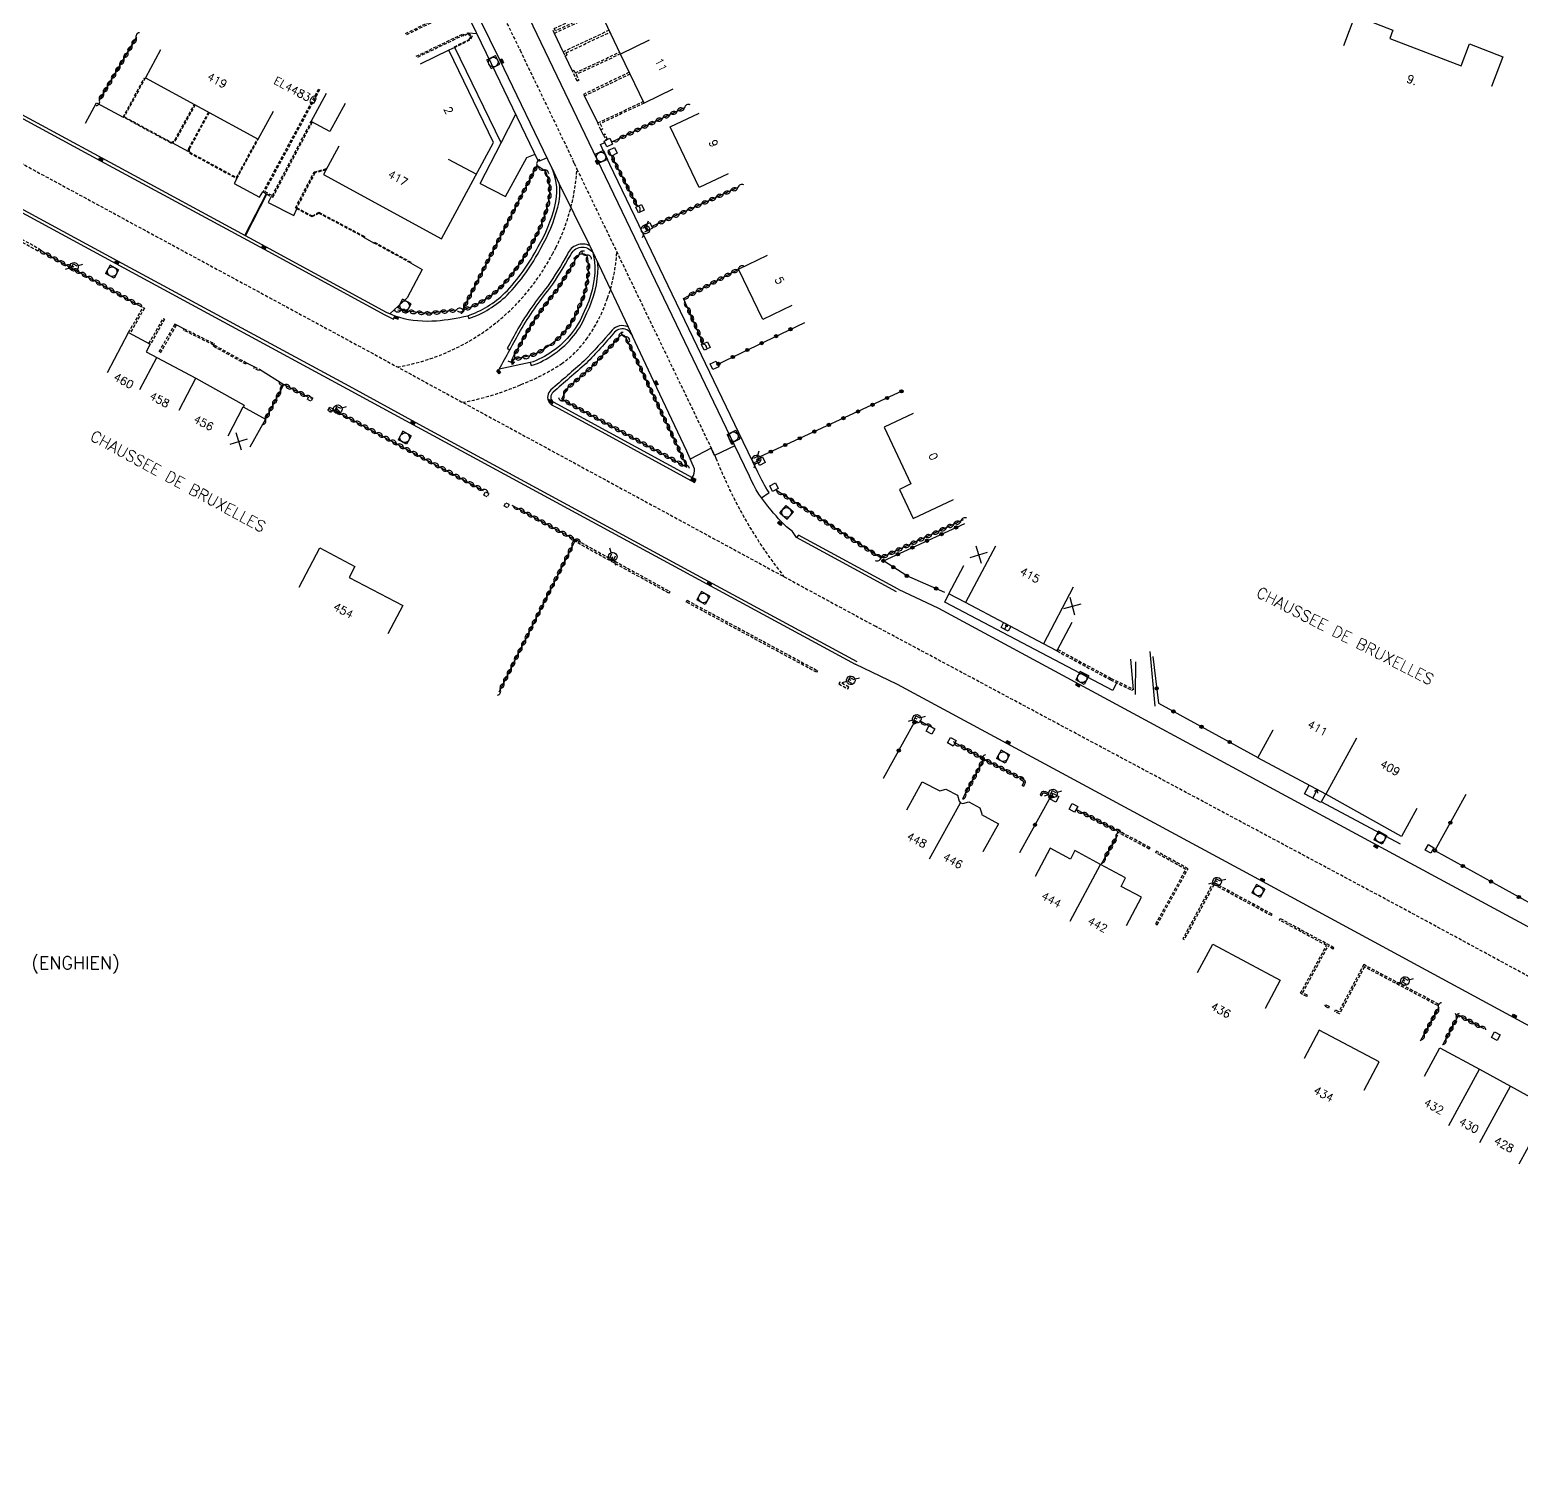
# Model space of a CAD drawing. Header units: millimetres. Extents: x 126999 to 128001, y 153000 to 154000.
# Drawn here: x 127537.3 to 127770.3, y 153436.5 to 153660.1 of the extents above; entities that cross this region are included whole.
import ezdxf
from ezdxf.enums import TextEntityAlignment as Align

# ---------------------------------------------------------------- set-up
doc = ezdxf.new("R2010")
doc.units = ezdxf.units.MM
doc.linetypes.add('DASHED', pattern=[0.75, 0.5, -0.25])
doc.layers.get('0').update_dxf_attribs({"linetype": 'CONTINUOUS'})
for name, color, linetype in [('W0001', 6, 'DASHED'), ('W0008', 7, 'CONTINUOUS'), ('W0100', 7, 'CONTINUOUS'), ('W0112', 1, 'DASHED'), ('W0310', 3, 'CONTINUOUS'), ('W0322', 7, 'CONTINUOUS'), ('W0334', 7, 'CONTINUOUS'), ('W0400', 7, 'CONTINUOUS'), ('W0420', 7, 'CONTINUOUS'), ('W0471', 7, 'CONTINUOUS'), ('W0851', 7, 'CONTINUOUS'), ('W0980', 7, 'CONTINUOUS'), ('W0984', 7, 'CONTINUOUS'), ('W0989', 7, 'CONTINUOUS'), ('W0991', 7, 'CONTINUOUS'), ('W1102', 7, 'CONTINUOUS')]:
    doc.layers.add(name, color=color, linetype=linetype)
doc.styles.get("Standard").update_dxf_attribs({"font": 'romans.shx', "width": 0.85})

# ---------------------------------------------------------------- blocks, each defined once
blk = doc.blocks.new('t310o')
at = {"color": 0, "linetype": 'Continuous'}
for centre, start, end in [((-0.5, 0.38), 216.8699, 323.1304), ((0.5, -0.37), 36.8699, 143.1303)]:
    blk.add_arc(centre, 0.625, start, end, dxfattribs=at)
blk = doc.blocks.new('t991o')
at = {"color": 0, "linetype": 'Continuous'}
for p, q in [((-1, 1), (1, -1)), ((-1, -1), (1, 1))]:
    blk.add_line(p, q, dxfattribs=at)
blk = doc.blocks.new('t322o')
at = {"color": 0, "linetype": 'Continuous'}
for radius in [0.25, 0.15]:
    blk.add_circle((0, 0), radius, dxfattribs=at)
blk = doc.blocks.new('T471')
for p, q in [((-0.333334, 0.333334), (-0.333334, -0.333334)), ((-0.333334, 0.333334), (0.333334, 0.333334)), ((-0.333334, 0), (0, 0)), ((0.500001, 0.500001), (1.000002, 1.000002)), ((-0.500001, -0.500001), (-1.000002, -1.000002)), ((-0.333334, -0.333334), (0.333334, -0.333334))]:
    blk.add_line(p, q)
blk.add_ellipse((0, 0), major_axis=(0.471405, 0.471405), ratio=1, start_param=5.4977871438, end_param=11.780972451)
blk = doc.blocks.new('t112o')
at = {"color": 0, "linetype": 'Continuous'}
for p, q in [((-0.5, 0.5), (0.5, 0.5)), ((-0.5, -0.5), (-0.5, 0.5)), ((0.5, 0.5), (0.5, -0.5)), ((0.5, -0.5), (-0.5, -0.5))]:
    blk.add_line(p, q, dxfattribs=at)
blk = doc.blocks.new('T420')
for p, q in [((0.75, 0.75), (-0.75, 0.75)), ((-0.75, 0.75), (-0.75, -0.75)), ((0.75, 0.75), (0.75, -0.75)), ((0.75, -0.75), (-0.75, -0.75))]:
    blk.add_line(p, q)
blk.add_ellipse((0, 0), major_axis=(-0.53, 0.53), ratio=1, start_param=3.926991, end_param=10.210176)
blk = doc.blocks.new('T400')
for p, q in [((-0.15, 0.3), (0.15, 0.3)), ((-0.15, -0.25), (-0.15, 0.3)), ((-0.15, 0.15), (0.15, 0.15)), ((-0.15, 0), (0.15, 0)), ((0.15, 0.3), (0.15, -0.25)), ((-0.15, -0.15), (0.15, -0.15)), ((-0.15, -0.25), (-0.15, -0.3)), ((-0.15, -0.3), (0.15, -0.3)), ((0.15, -0.3), (0.15, -0.25))]:
    blk.add_line(p, q)
blk = doc.blocks.new('T851')
for p, q in [((-0.25, -0.15), (0, 0.32)), ((0, 0.32), (0.25, -0.15)), ((-0.25, -0.15), (0.25, -0.15))]:
    blk.add_line(p, q)
for major_axis in [(-0.106, 0.106), (-0.0354, 0.0354), (-0.0236, 0.0236)]:
    blk.add_ellipse((0, 0), major_axis=major_axis, ratio=1, start_param=3.926991, end_param=10.210176)

msp = doc.modelspace()

# ---------------------------------------------------------------- linework, layer by layer
at = {"layer": 'W0001'}
for points in [[(127487.19, 153864.04, -0.050532), (127504.6, 153851.83, -0.026379), (127517.42, 153839.92, -0.009585), (127523.99, 153832.82, -0.026336), (127537.86, 153813.58, -0.024054), (127545.4, 153799.54), (127550.61, 153788.72), (127558.7, 153771.84), (127563.75, 153761.35), (127576.49, 153734.73), (127590.18, 153706.25), (127601.44, 153682.59), (127605, 153675.25), (127609.2, 153666.44), (127613.87, 153656.87), (127622.07, 153639.81, -0.013217), (127622.32, 153639.21), (127622.76, 153638.28), (127644.3, 153593.5), (127644.49, 153593.09, 0.0741), (127655.11, 153574.58, 0.0741)], [(127594.72, 153607.36, 0.235076), (127618.9, 153624.95, 0.010832), (127619.47, 153625.98, 0.101237), (127622.76, 153638.28)], [(127604.88, 153601.83, 0.056956), (127614.02, 153604.59, 0.054003), (127620.35, 153607.86, 0.086205), (127624.23, 153611.67, 0.079154), (127627.53, 153618.12, 0.078442), (127628.98, 153625.35)]]:
    msp.add_lwpolyline(points, format="xyb", dxfattribs=at)
at = {"layer": 'W0001', "flags": 128}
for points in [[(127446.21, 153686.35), (127467.55, 153674.85), (127502.77, 153655.77), (127504.31, 153654.99), (127512.66, 153651.6), (127514.34, 153650.91), (127535, 153639.71), (127553.95, 153629.44), (127590.1, 153609.88), (127601.03, 153603.92), (127646.26, 153579.38), (127669.46, 153566.8)], [(127882.93, 153451.62), (127873.16, 153457.01), (127752.59, 153522.31), (127669.46, 153566.8), (127669.46, 153566.8)]]:
    msp.add_lwpolyline(points, dxfattribs=at)
at = {"layer": 'W0008'}
for points in [[(127672.71, 153572.2), (127657.05, 153580.68), (127656.44, 153581.63, -0.067504), (127653.13, 153584.99, -0.083951), (127649.72, 153590.29), (127647.45, 153595.02), (127625.92, 153639.79), (127615.32, 153661.92), (127612.47, 153667.83), (127608.57, 153675.95), (127603.76, 153685.75), (127591.55, 153711.44), (127580.46, 153734.63), (127574.99, 153746.09), (127574.76, 153747.4), (127574.42, 153747.4, -0.201854), (127576.1, 153752.14, -0.107409), (127578.53, 153753.86), (127585.98, 153757.44), (127587.8, 153758.32)], [(127501.75, 153664.88), (127522.79, 153653.42), (127534.43, 153647.11), (127548.32, 153639.59), (127573.88, 153625.76), (127592.75, 153615.49), (127594.1, 153614.84), (127594.29, 153615.35), (127595.02, 153615.12, 0.090418), (127600.8, 153614.59, 0.043087), (127605.7, 153615.36, 0.107773), (127611.52, 153618.92, 0.072088), (127616.71, 153626.16, 0.0696), (127619.31, 153632.46, 0.172801), (127618.89, 153638.35), (127610.72, 153655.35), (127606.04, 153664.92)]]:
    msp.add_lwpolyline(points, format="xyb", dxfattribs=at)
for points in [[(127442.89, 153680.19), (127464.22, 153668.69), (127499.52, 153649.56), (127501.41, 153648.61), (127510.01, 153645.12), (127518.04, 153641.8), (127532.03, 153634.22), (127550.98, 153623.96), (127587.12, 153604.4), (127598.05, 153598.44), (127643.29, 153573.89), (127666.48, 153561.32)], [(127641.09, 153590.84), (127641.09, 153590.84)]]:
    msp.add_lwpolyline(points, dxfattribs=at)
at = {"layer": 'W0008', "flags": 128}
msp.add_lwpolyline([(127618.95, 153609.81, -0.088476), (127615.44, 153608.03), (127610.61, 153607.01, 0.0007), (127613.95, 153613.06, -0.038556), (127618.55, 153619.66, 0.02188), (127621.74, 153624.79, -0.595236), (127625.26, 153625.24, -0.035807), (127625.58, 153622.96, -0.115112), (127623.88, 153616.01, -0.150192), (127618.95, 153609.81)], format="xyb", dxfattribs=at)
at = {"layer": 'W0008'}
msp.add_lwpolyline([(127641.12, 153591.46), (127639.94, 153594.19), (127634.78, 153605.11), (127631.44, 153612.16, 0.204648), (127630.54, 153613.17, 0.335369), (127628.65, 153612.77, -0.013469), (127624.2, 153607.9, -0.000611), (127619.03, 153603.4, 0.468264), (127619.04, 153601.9), (127618.81, 153601.45), (127619.81, 153600.92), (127627.81, 153596.6), (127641.14, 153589.32), (127641.4, 153589.76), (127640.78, 153590.1), (127640.78, 153590.1, 0.173218)], format="xyb", close=True, dxfattribs=at)
at = {"layer": 'W0008', "flags": 128}
for points in [[(127672.94, 153572.64), (127679.25, 153569.67), (127750.96, 153530.89), (127798.74, 153505.13), (127859.15, 153472.4), (127868.11, 153467.45), (127870.26, 153469.12), (127901.86, 153451.94)], [(127707.06, 153558), (127706.47, 153556.79), (127680.25, 153570.61), (127680.86, 153571.89), (127680.86, 153571.89)], [(127712.25, 153562.86), (127713.06, 153554.32), (127713.06, 153554.32)], [(127896.77, 153436.49), (127878.21, 153446.56), (127726.78, 153528.6), (127672.83, 153557.75), (127666.24, 153560.88), (127666.24, 153560.88)], [(127710.02, 153556.16), (127710.08, 153561.28), (127710.08, 153561.28)], [(127739.08, 153539.39), (127751.36, 153532.8), (127751.36, 153532.8)]]:
    msp.add_lwpolyline(points, dxfattribs=at)
at = {"layer": 'W0100'}
for p, q in [((127689.58, 153566.33), (127689.97, 153567.08)), ((127689.97, 153567.08), (127689.69, 153566.92)), ((127689.97, 153567.08), (127690, 153566.75)), ((127737.73, 153539.98), (127738.43, 153541.28)), ((127738.43, 153541.28), (127737.97, 153540.99)), ((127738.43, 153541.28), (127738.44, 153540.74))]:
    msp.add_line(p, q, dxfattribs=at)
for points in [[(127637.76, 153650.76), (127633.25, 153648.59), (127629.56, 153656.26), (127626.15, 153663.48), (127623.16, 153669.83), (127627.68, 153671.96)], [(127557.73, 153656.93), (127555.34, 153652.54), (127572.98, 153642.97), (127575.37, 153647.36)], [(127585.56, 153641.85), (127583.17, 153637.46), (127601.61, 153627.4), (127609.71, 153642.43), (127602.76, 153656.85), (127598.26, 153654.68)], [(127646.38, 153637.55), (127641.87, 153635.39), (127637.33, 153644.88), (127641.84, 153647.04)], [(127656.32, 153616.97), (127651.81, 153614.79), (127648.02, 153622.65), (127652.52, 153624.82)], [(127549.43, 153606.51), (127552.71, 153612.73), (127556.11, 153610.9), (127555.47, 153609.7), (127563.25, 153605.61), (127570.79, 153601.39), (127570.64, 153601.12), (127574.1, 153599.18), (127571.66, 153594.82)], [(127579.36, 153572.92), (127582.6, 153579.08), (127588.09, 153576.19), (127587.18, 153574.46), (127595.55, 153570.06), (127593.23, 153565.64)]]:
    msp.add_lwpolyline(points, dxfattribs=at)
at = {"layer": 'W0100', "flags": 128}
for points in [[(127742.57, 153657.61), (127744.37, 153662.28), (127750.24, 153660.01), (127749.74, 153658.7), (127760.89, 153654.4), (127762.23, 153657.85), (127767.44, 153655.83), (127765.65, 153651.17), (127765.65, 153651.17)], [(127586.53, 153648.55), (127584.15, 153644.16), (127581.25, 153645.73), (127583.63, 153650.13)], [(127675.31, 153600.07), (127670.78, 153597.95), (127674.93, 153589.07), (127673.14, 153588.23), (127675.28, 153583.66), (127681.58, 153586.66)], [(127700.09, 153567.4), (127697.75, 153562.98), (127695.63, 153564.09), (127683.49, 153570.52), (127680.86, 153571.89), (127683.2, 153576.31), (127683.2, 153576.31)], [(127690.53, 153566.79), (127690.13, 153566.04), (127689.02, 153566.63), (127689.42, 153567.38), (127689.42, 153567.38)], [(127753.97, 153538.35), (127751.57, 153533.96), (127739.76, 153540.57), (127729.16, 153546.24), (127731.56, 153550.62), (127731.56, 153550.62)], [(127674.28, 153538.15), (127676.71, 153542.52), (127679.47, 153541.1), (127680.42, 153541.36), (127682.2, 153540.43), (127682.47, 153539.5), (127682.69, 153539.21), (127683.04, 153539.13), (127683.98, 153539.38), (127685.71, 153538.43), (127686.02, 153537.5), (127685.99, 153537.4), (127688.6, 153535.93), (127686.18, 153531.56), (127686.18, 153531.56)], [(127739.72, 153540.59), (127739, 153539.29), (127736.45, 153540.66), (127737.15, 153541.97), (127737.15, 153541.97)], [(127708.61, 153520.07), (127710.96, 153524.48), (127707.77, 153526.18), (127708.47, 153527.49), (127704.54, 153529.58), (127700.55, 153531.76), (127699.87, 153530.45), (127696.69, 153532.14), (127694.33, 153527.73), (127694.33, 153527.73)], [(127719.74, 153512.73), (127722.09, 153517.14), (127732.65, 153511.49), (127730.29, 153507.08), (127730.29, 153507.08)], [(127745.76, 153494.31), (127748.09, 153498.73), (127738.7, 153503.69), (127736.37, 153499.27), (127736.37, 153499.27)], [(127755.2, 153496.53), (127757.59, 153500.93), (127763.76, 153497.59), (127768.61, 153494.95), (127774.77, 153491.58), (127780.07, 153488.7), (127777.68, 153484.31), (127777.68, 153484.31)]]:
    msp.add_lwpolyline(points, dxfattribs=at)
at = {"layer": 'W0112'}
for p, q in [((127697.75, 153562.98), (127706.11, 153558.47)), ((127697.87, 153563.2), (127706.22, 153558.69)), ((127706.11, 153558.47), (127709.51, 153556.8)), ((127706.22, 153558.69), (127709.62, 153557.03)), ((127692.52, 153542.89), (127692.11, 153543.14)), ((127692.4, 153542.68), (127691.98, 153542.92)), ((127692.34, 153541.96), (127692.54, 153542.33)), ((127692.45, 153542.64), (127692.4, 153542.68)), ((127692.5, 153542.61), (127692.45, 153542.64)), ((127692.53, 153542.57), (127692.5, 153542.61)), ((127692.6, 153542.85), (127692.52, 153542.89)), ((127692.56, 153542.53), (127692.53, 153542.57)), ((127692.54, 153542.33), (127692.55, 153542.37)), ((127692.55, 153542.37), (127692.57, 153542.41)), ((127692.57, 153542.5), (127692.56, 153542.53)), ((127692.56, 153541.84), (127692.76, 153542.21)), ((127692.57, 153542.48), (127692.57, 153542.5)), ((127692.57, 153542.45), (127692.57, 153542.48)), ((127692.57, 153542.41), (127692.57, 153542.45)), ((127692.67, 153542.79), (127692.6, 153542.85)), ((127692.73, 153542.72), (127692.67, 153542.79)), ((127692.78, 153542.65), (127692.73, 153542.72)), ((127692.76, 153542.21), (127692.79, 153542.28)), ((127692.81, 153542.57), (127692.78, 153542.65)), ((127692.79, 153542.28), (127692.81, 153542.35)), ((127692.82, 153542.5), (127692.81, 153542.57)), ((127692.81, 153542.35), (127692.82, 153542.43)), ((127692.82, 153542.43), (127692.82, 153542.5)), ((127695.28, 153540.8), (127695.11, 153540.45)), ((127695.35, 153540.89), (127695.28, 153540.8)), ((127695.51, 153540.69), (127695.33, 153540.34)), ((127695.46, 153540.95), (127695.35, 153540.89)), ((127695.59, 153540.98), (127695.46, 153540.95)), ((127695.55, 153540.72), (127695.51, 153540.7)), ((127695.51, 153540.7), (127695.51, 153540.69)), ((127695.62, 153540.73), (127695.55, 153540.72)), ((127695.72, 153540.99), (127695.59, 153540.98)), ((127695.72, 153540.74), (127695.62, 153540.73)), ((127695.86, 153540.97), (127695.72, 153540.99)), ((127695.82, 153540.73), (127695.72, 153540.74)), ((127695.92, 153540.7), (127695.82, 153540.73)), ((127696, 153540.94), (127695.86, 153540.97)), ((127696.02, 153540.67), (127695.92, 153540.7)), ((127696.12, 153540.9), (127696, 153540.94)), ((127696.24, 153540.84), (127696.12, 153540.9)), ((127696.35, 153540.78), (127696.24, 153540.84)), ((127696.45, 153540.71), (127696.35, 153540.78)), ((127696.12, 153540.62), (127696.02, 153540.67)), ((127696.22, 153540.56), (127696.12, 153540.62)), ((127696.32, 153540.5), (127696.22, 153540.56)), ((127712.17, 153532.01), (127707.21, 153534.67)), ((127712.29, 153532.23), (127707.33, 153534.89)), ((127717.91, 153528.83), (127713.17, 153531.45)), ((127718.25, 153528.93), (127713.29, 153531.66)), ((127718.03, 153529.05), (127718.03, 153529.05)), ((127713.2, 153520.3), (127717.91, 153528.83)), ((127713.41, 153520.17), (127718.25, 153528.93)), ((127722.18, 153526.79), (127717.42, 153517.99)), ((127718.13, 153528.71), (127718.13, 153528.71)), ((127731.38, 153521.82), (127722.18, 153526.79)), ((127722.28, 153526.45), (127717.64, 153517.88)), ((127731.26, 153521.6), (127722.28, 153526.45)), ((127739.87, 153516.93), (127732.53, 153520.91)), ((127741.04, 153516.58), (127732.65, 153521.13)), ((127735.82, 153509.46), (127739.87, 153516.93)), ((127736.16, 153509.56), (127740.09, 153516.81)), ((127740.92, 153516.36), (127740.09, 153516.81)), ((127745.68, 153513.94), (127741.79, 153506.59)), ((127745.78, 153513.61), (127741.9, 153506.25)), ((127757.38, 153507.76), (127745.68, 153513.94)), ((127757.26, 153507.54), (127745.78, 153513.61)), ((127736.79, 153508.95), (127735.82, 153509.46)), ((127736.9, 153509.17), (127736.16, 153509.56)), ((127740.16, 153507.16), (127739.63, 153507.45)), ((127740.28, 153507.39), (127739.75, 153507.67)), ((127741.9, 153506.25), (127741.15, 153506.64)), ((127741.79, 153506.59), (127741.27, 153506.86))]:
    msp.add_line(p, q, dxfattribs=at)
for points in [[(127595.96, 153659.46), (127603.21, 153662.97), (127603.32, 153662.74), (127596.07, 153659.24)], [(127626.43, 153662.87), (127619.27, 153659.5), (127618.97, 153660.12)], [(127626.31, 153663.13), (127619.4, 153659.87), (127619.22, 153660.24), (127626.14, 153663.5)], [(127627.8, 153659.98), (127620.63, 153656.61), (127620.93, 153655.97), (127621.22, 153656.11), (127621.06, 153656.45), (127627.94, 153659.69)], [(127597.66, 153655.92), (127604.97, 153659.44), (127605.08, 153659.22), (127597.77, 153655.69)], [(127629.55, 153656.28), (127622.63, 153653.05), (127623.06, 153652.18), (127622.81, 153652.05), (127622.05, 153653.6), (127622.3, 153653.73), (127622.5, 153653.32), (127629.42, 153656.55)], [(127630.93, 153653.41), (127623.8, 153649.96), (127623.92, 153649.71), (127631.06, 153653.16)], [(127582.39, 153650.8), (127573.7, 153634.71), (127575.27, 153633.87), (127581.43, 153645.64)], [(127582.57, 153650.7), (127573.98, 153634.79), (127575.18, 153634.15), (127581.25, 153645.73)], [(127633.25, 153648.59), (127626.38, 153645.37), (127626.77, 153644.51), (127626.51, 153644.4), (127626.02, 153645.5), (127633.13, 153648.84)], [(127627.56, 153642.93), (127627.16, 153643.74), (127626.91, 153643.61), (127627.31, 153642.81)], [(127583.54, 153638.14), (127581.84, 153637.69), (127578.94, 153632.13), (127578.78, 153632.22), (127581.72, 153637.84), (127583.66, 153638.36)], [(127578.99, 153632.24), (127581.41, 153630.97), (127582.45, 153631.53), (127589.6, 153627.74), (127589.54, 153627.61), (127582.45, 153631.37), (127581.41, 153630.81), (127578.93, 153632.11), (127578.94, 153632.13)], [(127552.71, 153612.73), (127554.98, 153616.64), (127555.19, 153616.52), (127552.92, 153612.61)], [(127555.9, 153611.02), (127558.13, 153614.95), (127558.34, 153614.83), (127556.11, 153610.9)], [(127557.72, 153609.55), (127560.2, 153613.92), (127559.93, 153614.07), (127557.45, 153609.7)], [(127697.75, 153562.98), (127697.87, 153563.2)], [(127709.51, 153556.8), (127709.62, 153557.03)], [(127691.98, 153542.92), (127692.11, 153543.14)], [(127692.34, 153541.96), (127692.56, 153541.84)], [(127696.32, 153540.5), (127696.45, 153540.71)], [(127695.11, 153540.45), (127695.33, 153540.34)], [(127707.21, 153534.67), (127707.33, 153534.89)], [(127712.29, 153532.23), (127712.17, 153532.01)], [(127713.29, 153531.66), (127713.17, 153531.45)], [(127713.2, 153520.3), (127713.41, 153520.17)], [(127731.26, 153521.6), (127731.38, 153521.82)], [(127732.53, 153520.91), (127732.65, 153521.13)], [(127717.42, 153517.99), (127717.64, 153517.88)], [(127740.92, 153516.36), (127741.04, 153516.58)], [(127736.79, 153508.95), (127736.9, 153509.17)], [(127739.63, 153507.45), (127739.75, 153507.67)], [(127740.28, 153507.39), (127740.16, 153507.16)], [(127741.15, 153506.64), (127741.27, 153506.86)], [(127757.26, 153507.54), (127757.38, 153507.76)]]:
    msp.add_lwpolyline(points, dxfattribs=at)
for points in [[(127604.96, 153659.15), (127605.72, 153659.57), (127606.38, 153659.04), (127606, 153658.42), (127603.67, 153657.28), (127603.61, 153657.4), (127605.91, 153658.53), (127606.21, 153659.01), (127605.71, 153659.42), (127605.02, 153659.04)], [(127538.56, 153625.48), (127534.48, 153627.73), (127534.68, 153628.08), (127538.75, 153625.83)], [(127596.75, 153623.62), (127591.09, 153626.72), (127591.16, 153626.84), (127596.81, 153623.74)], [(127565.99, 153610.78), (127561.28, 153613.12), (127561.39, 153613.33), (127566.1, 153611)], [(127571.05, 153607.78), (127566, 153610.57), (127566.12, 153610.78), (127571.16, 153607.99)], [(127573.04, 153606.79), (127572.28, 153607.19), (127572.39, 153607.4), (127573.15, 153607)], [(127580.93, 153602.81), (127581.48, 153602.52), (127581.2, 153601.99), (127580.65, 153602.28)], [(127584.4, 153600.26), (127583.86, 153600.53), (127584.13, 153601.07), (127584.67, 153600.8)], [(127608.73, 153587.06), (127608.2, 153587.32), (127608.47, 153587.86), (127609, 153587.6)], [(127611.92, 153585.33), (127611.4, 153585.6), (127611.67, 153586.13), (127612.19, 153585.87)], [(127622.78, 153580.26), (127637.26, 153572.27), (127637.11, 153572.01), (127622.63, 153580)], [(127660.21, 153559.63), (127639.83, 153570.62), (127639.97, 153570.89), (127660.35, 153559.89)], [(127665.24, 153557.31), (127663.82, 153558.09), (127663.68, 153557.83), (127665.1, 153557.05)]]:
    msp.add_lwpolyline(points, close=True, dxfattribs=at)
for points in [[(127563.11, 153648.32), (127560.08, 153642.82), (127560.08, 153642.82), (127560.06, 153642.78, -0.321075), (127559.27, 153642.39), (127551.87, 153646.42), (127555.22, 153652.57), (127555.32, 153652.51), (127552.03, 153646.47), (127559.31, 153642.51, 0.311963), (127559.95, 153642.83), (127559.97, 153642.87), (127563.01, 153648.38)], [(127565.2, 153647.18), (127562.09, 153641.51, 0.311181), (127562.22, 153640.82), (127569.63, 153636.8), (127572.98, 153642.97)], [(127565.31, 153647.13), (127562.2, 153641.45, 0.299501), (127562.29, 153640.92), (127569.58, 153636.96), (127572.88, 153643.02)]]:
    msp.add_lwpolyline(points, format="xyb", dxfattribs=at)
at = {"layer": 'W0310'}
for points in [[(127548.16, 153649.06), (127554.02, 153658.94)], [(127639.56, 153647.88), (127628.16, 153642.48)], [(127628.13, 153640.4), (127632.15, 153632.54)], [(127647.91, 153635.4), (127634.57, 153629.36)], [(127539.75, 153625.08), (127554.74, 153616.78)], [(127642.56, 153610.93), (127639.41, 153618.04), (127648.02, 153622.65)], [(127603.9, 153616.24), (127599.4, 153615.7), (127594.77, 153616.21)], [(127574.1, 153599.18), (127576.96, 153604.59), (127580.83, 153602.62)], [(127584.63, 153600.73), (127608.13, 153588.07)], [(127683.09, 153583.44), (127670.23, 153577.52), (127653.78, 153588.14)], [(127612.58, 153585.77), (127622.52, 153580.35), (127610.58, 153556.52)]]:
    msp.add_lwpolyline(points, dxfattribs=at)
msp.add_lwpolyline([(127616.52, 153638.86), (127604.91, 153616.31, 0.004352), (127605.38, 153616.42, 0.106537), (127610.74, 153619.7, 0.072135), (127615.75, 153626.69, 0.070021), (127618.24, 153632.74, 0.172534), (127617.88, 153637.89)], format="xyb", close=True, dxfattribs=at)
at = {"layer": 'W0310', "flags": 128}
for points in [[(127618.35, 153610.64, -0.088009), (127615.19, 153609.02), (127612.59, 153608.47, 0.000471), (127614.84, 153612.55, -0.038696), (127619.37, 153619.04, 0.022348), (127622.67, 153624.36, -0.553953), (127624.31, 153624.78, -0.030956), (127624.55, 153622.93, -0.115287), (127622.94, 153616.43, -0.151684)], [(127639.93, 153591.7), (127639.03, 153593.78), (127633.88, 153604.68), (127630.51, 153611.8, 0.221429), (127630.12, 153612.27, 0.335137), (127629.4, 153612.11, -0.013553), (127624.89, 153607.18, -0.000435), (127621.2, 153603.96), (127620.37, 153602.31)]]:
    msp.add_lwpolyline(points, format="xyb", close=True, dxfattribs=at)
for points in [[(127677.92, 153551.16), (127676.34, 153552.07), (127676.34, 153552.07)], [(127691.87, 153543.21), (127686.33, 153546.07), (127681.61, 153548.76), (127681.61, 153548.76)], [(127683.05, 153539.9), (127686.33, 153546.07), (127686.33, 153546.07)], [(127707.14, 153534.88), (127700.74, 153538.21), (127700.74, 153538.21)], [(127704.71, 153529.7), (127707.29, 153534.25), (127707.29, 153534.25)], [(127754.58, 153502.05), (127757.46, 153507.29), (127757.46, 153507.29)], [(127764.52, 153503.89), (127760.49, 153506.07), (127758, 153501.33), (127758, 153501.33)]]:
    msp.add_lwpolyline(points, dxfattribs=at)
at = {"layer": 'W0322'}
for points in [[(127644.66, 153607.73), (127658.39, 153614.33)], [(127673.65, 153603.63), (127651.22, 153593.26)], [(127674.29, 153574.7), (127670.64, 153577.05), (127683.34, 153582.9)]]:
    msp.add_lwpolyline(points, dxfattribs=at)
at = {"layer": 'W0322', "flags": 128}
for points in [[(127680.25, 153572.12), (127674.29, 153574.7), (127674.29, 153574.7)], [(127709.7, 153556.91), (127709.32, 153561.71), (127709.32, 153561.71)], [(127712.75, 153562.08), (127713.62, 153554.8), (127729.12, 153546.33), (127729.12, 153546.33)], [(127675.47, 153551.79), (127670.62, 153543.04), (127670.62, 153543.04)], [(127696.74, 153540.16), (127691.9, 153531.41), (127691.9, 153531.41)], [(127761.64, 153540.52), (127756.81, 153531.77), (127776.42, 153520.93), (127801.03, 153507.78), (127824.03, 153496.5), (127831.82, 153502.77), (127831.82, 153502.77)]]:
    msp.add_lwpolyline(points, dxfattribs=at)
at = {"layer": 'W0334'}
for points in [[(127450.39, 153693.23), (127477.1, 153678.79), (127501.98, 153665.32), (127523.03, 153653.86), (127534.67, 153647.55), (127548.56, 153640.03), (127574.12, 153626.2), (127592.98, 153615.93), (127593.82, 153615.53), (127594.29, 153615.35)], [(127618.09, 153640.02), (127616.77, 153639.47), (127609.44, 153654.73), (127604.76, 153664.3), (127600.56, 153673.11), (127597.83, 153678.74), (127597, 153678.44), (127595.32, 153681.91), (127596.13, 153682.29), (127592.12, 153690.71), (127591.15, 153690.31), (127589.52, 153693.72)], [(127442.65, 153679.75), (127463.98, 153668.25), (127499.29, 153649.12), (127501.2, 153648.15), (127509.82, 153644.66), (127517.83, 153641.35), (127531.79, 153633.78), (127550.74, 153623.52), (127586.88, 153603.96), (127597.81, 153598), (127643.05, 153573.45), (127666.24, 153560.88)], [(127605.84, 153659.58), (127607.12, 153659.48)], [(127620.63, 153656.61), (127619.27, 153659.5)], [(127607.67, 153636.01), (127610.94, 153642.39), (127603.67, 153657.28), (127602.76, 153656.85)], [(127622.05, 153653.6), (127620.93, 153655.97)], [(127545.97, 153645.44), (127547.69, 153648.64), (127551.87, 153646.42)], [(127626.02, 153645.5), (127623.92, 153649.71)], [(127610.94, 153642.39), (127613.22, 153646.86)], [(127626.91, 153643.61), (127626.51, 153644.4)], [(127562.11, 153640.96), (127559.54, 153642.39)], [(127626.43, 153642.11), (127627.13, 153642.43)], [(127607.67, 153636.01), (127611.6, 153634), (127614.92, 153640.07), (127616.23, 153640.59)], [(127569.63, 153636.8), (127569.22, 153636.05), (127573.18, 153633.88), (127573.7, 153634.71)], [(127574.23, 153634.43), (127570.89, 153627.94)], [(127574.31, 153634.39), (127570.97, 153627.9)], [(127574.99, 153634.02), (127574.53, 153633.05), (127578.51, 153631.05), (127579.02, 153632.06)], [(127589.54, 153627.61), (127591.09, 153626.72)], [(127538.75, 153625.83), (127539.75, 153625.08)], [(127596.75, 153623.62), (127598.6, 153622.59), (127596.26, 153618.18), (127593.53, 153615.67)], [(127571.16, 153607.99), (127572.39, 153607.4)], [(127573.15, 153607), (127576.96, 153604.59)], [(127647.45, 153595.02), (127644.25, 153593.52), (127643.72, 153594.65), (127640.48, 153592.95)]]:
    msp.add_lwpolyline(points, dxfattribs=at)
for points in [[(127651.6, 153586.9), (127652.79, 153587.74, -0.051843), (127651.05, 153590.9), (127648.76, 153595.65), (127627.23, 153640.42), (127626.43, 153642.11)], [(127605.7, 153615.36), (127605.87, 153614.91, 0.107774), (127611.86, 153618.58, 0.072068), (127617.14, 153625.93, 0.069429), (127619.77, 153632.33, 0.097721), (127620.05, 153635.91)], [(127624.78, 153626.28, 0.443411), (127621.3, 153625, -0.021685), (127618.16, 153619.95, 0.038491), (127613.53, 153613.29, -0.000354), (127611.84, 153610.23), (127612.27, 153610.01)], [(127615.44, 153608.03), (127615.63, 153607.58, 0.087115), (127619.23, 153609.42, 0.149565), (127624.32, 153615.81, 0.115038), (127626.06, 153622.97, 0.010423), (127626, 153623.66, 0.604721)], [(127630.77, 153613.62, 0.002102), (127630.75, 153613.62, 0.335369), (127628.27, 153613.1, -0.013425), (127623.85, 153608.26, -0.000609), (127618.7, 153603.77, 0.383446), (127618.44, 153601.82), (127618.81, 153601.45)]]:
    msp.add_lwpolyline(points, format="xyb", dxfattribs=at)
at = {"layer": 'W0334', "flags": 128}
for points in [[(127618.89, 153638.35), (127619.96, 153636.09), (127624.64, 153626.6), (127626.12, 153623.41), (127630.77, 153613.61), (127631.44, 153612.16)], [(127560.2, 153613.92), (127561.39, 153613.33)], [(127619.04, 153601.9), (127640.78, 153590.1)], [(127672.94, 153572.64), (127657.4, 153581.06), (127657.05, 153580.68)]]:
    msp.add_lwpolyline(points, dxfattribs=at)
at = {"layer": 'W1102'}
for points in [[(127634.07, 153658.42), (127629.56, 153656.26)], [(127554.49, 153603.85), (127557.11, 153608.83)], [(127560.63, 153600.62), (127563.25, 153605.61)], [(127568.26, 153596.61), (127570.64, 153601.12)]]:
    msp.add_lwpolyline(points, dxfattribs=at)
at = {"layer": 'W1102', "flags": 128}
for points in [[(127602.65, 153639.86), (127607.05, 153637.49)], [(127688.16, 153579.36), (127683.49, 153570.52), (127683.49, 153570.52)], [(127700.3, 153572.93), (127695.63, 153564.09), (127695.63, 153564.09)], [(127744.57, 153549.34), (127739.76, 153540.57), (127739.76, 153540.57)], [(127677.85, 153530.47), (127682.69, 153539.21), (127682.69, 153539.21)], [(127699.84, 153520.75), (127704.54, 153529.58), (127704.54, 153529.58)], [(127758.98, 153488.81), (127763.76, 153497.59), (127763.76, 153497.59)], [(127763.84, 153486.16), (127768.61, 153494.95), (127768.61, 153494.95)], [(127769.99, 153482.79), (127774.77, 153491.58), (127774.77, 153491.58)]]:
    msp.add_lwpolyline(points, dxfattribs=at)

# ---------------------------------------------------------------- block references
at = {"layer": 'W0112'}
for p, rotation in [((127627.68, 153642.43), 205.371087853313), ((127628.39, 153640.99), 205.371087853313), ((127632.62, 153632.1), 204.392649375593), ((127633.92, 153629.29), 204.392649375593), ((127642.91, 153610.62), 204.80085185989), ((127644.25, 153607.62), 204.80085185989), ((127651.52, 153592.65), 207.652127160283), ((127653.55, 153588.58), 207.652127160283), ((127677.99, 153550.62), 331.5061), ((127681.34, 153548.79), 331.5061), ((127697.36, 153540.02), 331.5061), ((127700.32, 153538.46), 331.5061), ((127755.98, 153532.02), 331.5061), ((127766.34, 153502.76), 331.5061)]:
    msp.add_blockref('t112o', p, dxfattribs=dict(at, rotation=rotation))
at = {"layer": 'W0310'}
for p, rotation in [((127553.9, 153658.73), 59.3081983807054), ((127552.62, 153656.58), 59.3081983807054), ((127553.26, 153657.66), 59.3081983807054), ((127551.35, 153654.43), 59.3081983807054), ((127551.98, 153655.51), 59.3081983807054), ((127550.07, 153652.28), 59.3081983807054), ((127550.71, 153653.36), 59.3081983807054), ((127548.79, 153650.13), 59.3081983807054), ((127549.43, 153651.21), 59.3081983807054), ((127548.16, 153649.06), 59.3081983807054), ((127638.43, 153647.35), 205.371087853313), ((127639.56, 153647.88), 205.371087853313), ((127633.91, 153645.2), 205.371087853313), ((127635.04, 153645.74), 205.371087853313), ((127636.17, 153646.28), 205.371087853313), ((127637.3, 153646.81), 205.371087853313), ((127629.39, 153643.06), 205.371087853313), ((127630.52, 153643.6), 205.371087853313), ((127631.65, 153644.13), 205.371087853313), ((127632.78, 153644.67), 205.371087853313), ((127628.13, 153640.4), 297.126955784097), ((127615.95, 153637.74), 242.758487193246), ((127616.52, 153638.86), 242.758487193246), ((127617.54, 153638.13), 144.5699706140409), ((127628.7, 153639.28), 297.126955784097), ((127629.27, 153638.17), 297.126955784097), ((127614.81, 153635.52), 242.758487193246), ((127615.38, 153636.63), 242.758487193246), ((127618.17, 153637.11), 107.3687462089749), ((127618.45, 153635.89), 98.06217511019808), ((127629.84, 153637.06), 297.126955784097), ((127630.41, 153635.95), 297.126955784097), ((127613.66, 153633.3), 242.758487193246), ((127614.23, 153634.41), 242.758487193246), ((127618.39, 153633.4), 79.44903291264438), ((127618.52, 153634.65), 88.7556040114212), ((127630.98, 153634.83), 297.126955784097), ((127631.55, 153633.72), 297.126955784097), ((127643.35, 153633.34), 204.392649375592), ((127644.49, 153633.86), 204.392649375592), ((127645.63, 153634.37), 204.392649375592), ((127646.77, 153634.89), 204.392649375592), ((127647.91, 153635.4), 204.392649375592), ((127612.52, 153631.08), 242.758487193246), ((127613.09, 153632.19), 242.758487193246), ((127617.72, 153631), 71.16485651970655), ((127618.09, 153632.19), 74.21615926435693), ((127632.12, 153632.61), 297.126955784097), ((127638.8, 153631.27), 204.392649375592), ((127639.94, 153631.79), 204.392649375592), ((127641.07, 153632.31), 204.392649375592), ((127642.21, 153632.82), 204.392649375592), ((127611.37, 153628.85), 242.758487193246), ((127611.95, 153629.96), 242.758487193246), ((127616.79, 153628.68), 65.06225103040568), ((127617.29, 153629.83), 68.11355377505606), ((127635.38, 153629.73), 204.392649375592), ((127636.52, 153630.24), 204.392649375592), ((127637.66, 153630.76), 204.392649375592), ((127610.23, 153626.63), 242.758487193246), ((127610.8, 153627.74), 242.758487193246), ((127615.63, 153626.47), 62.15437902844837), ((127616.23, 153627.56), 62.01094828575528), ((127539.75, 153625.08), 331.02682940172), ((127540.84, 153624.48), 331.02682940172), ((127541.93, 153623.87), 331.02682940172), ((127609.08, 153624.41), 242.758487193246), ((127609.66, 153625.52), 242.758487193246), ((127614.37, 153624.31), 57.37271414705717), ((127615.02, 153625.37), 59.76354658775281), ((127622.41, 153623.9), 60.25011596173421), ((127623.1, 153624.91), 31.39811393756692), ((127624.27, 153624.82), 319.8813660262852), ((127624.49, 153623.61), 276.4612871231781), ((127543.03, 153623.27), 331.02682940172), ((127544.12, 153622.66), 331.02682940172), ((127545.21, 153622.06), 331.02682940172), ((127607.94, 153622.18), 242.758487193246), ((127608.51, 153623.3), 242.758487193246), ((127612.94, 153622.26), 52.59104926566595), ((127613.67, 153623.27), 54.9818817063616), ((127621.14, 153621.76), 58.21438962238348), ((127621.78, 153622.82), 59.23225279205884), ((127624.53, 153622.37), 267.0556311895093), ((127646.88, 153622.04), 28.163504119898), ((127647.98, 153622.63), 28.163504119898), ((127546.31, 153621.45), 331.02682940172), ((127547.4, 153620.85), 331.02682940172), ((127548.49, 153620.24), 331.02682940172), ((127549.59, 153619.63), 331.02682940172), ((127606.8, 153619.96), 242.758487193246), ((127607.37, 153621.07), 242.758487193246), ((127610.46, 153619.45), 42.2203853997458), ((127611.34, 153620.34), 47.80938438427474), ((127612.16, 153621.28), 50.20021682497039), ((127619.79, 153619.67), 56.17866328303275), ((127620.47, 153620.71), 57.19652645270819), ((127624.2, 153619.9), 257.3574596191713), ((127624.42, 153621.13), 262.2065454043403), ((127642.47, 153619.68), 28.163504119898), ((127643.57, 153620.27), 28.163504119898), ((127644.68, 153620.86), 28.163504119898), ((127645.78, 153621.45), 28.163504119898), ((127550.68, 153619.03), 331.02682940172), ((127551.78, 153618.42), 331.02682940172), ((127552.87, 153617.82), 331.02682940172), ((127553.96, 153617.21), 331.02682940172), ((127605.08, 153616.63), 242.758487193246), ((127605.65, 153617.74), 242.758487193246), ((127606.22, 153618.85), 242.758487193246), ((127607.4, 153617.3), 27.80989124507942), ((127608.48, 153617.93), 32.61338929663483), ((127609.5, 153618.64), 37.41688734819032), ((127617.54, 153616.68), 54.01412212304334), ((127618.29, 153617.68), 52.62151590979701), ((127619.06, 153618.66), 51.22890969655061), ((127623.45, 153617.53), 247.659288048833), ((127623.87, 153618.7), 252.5083738340022), ((127640.27, 153618.5), 28.163504119898), ((127640.03, 153616.65), 113.911008283678), ((127641.37, 153619.09), 28.163504119898), ((127595.2, 153616.16), 173.745364412163), ((127596.44, 153616.03), 173.745364412163), ((127597.69, 153615.89), 173.745364412163), ((127598.93, 153615.76), 173.745364412163), ((127600.17, 153615.8), 186.740056098221), ((127601.41, 153615.94), 186.740056098221), ((127602.65, 153616.09), 186.740056098221), ((127603.9, 153616.24), 186.740056098221), ((127605.1, 153616.35), 13.15465537633305), ((127606.27, 153616.76), 23.00639319352402), ((127616.13, 153614.63), 56.79933454953616), ((127616.82, 153615.67), 55.40672833628974), ((127622.42, 153615.27), 242.9269830885084), ((127622.93, 153616.4), 248.6529538422693), ((127640.53, 153615.51), 113.911008283678), ((127641.04, 153614.36), 113.911008283678), ((127614.82, 153612.52), 61.20714490860226), ((127615.46, 153613.58), 58.19194076278249), ((127620.25, 153612.24), 225.7490708272262), ((127621.07, 153613.18), 231.475041580987), ((127621.8, 153614.19), 237.2010123347477), ((127629.31, 153612.01), 229.0498137141433), ((127630.37, 153612.07), 128.9916904909547), ((127641.55, 153613.22), 113.911008283678), ((127642.05, 153612.08), 113.911008283678), ((127613.62, 153610.33), 61.14938448678453), ((127614.22, 153611.42), 61.17826469769344), ((127617.62, 153610.14), 212.2641892441163), ((127619.34, 153611.4), 220.0231000734655), ((127627.65, 153610.14), 227.8896430420061), ((127628.49, 153611.07), 228.4697283780747), ((127630.91, 153610.94), 115.3424059562862), ((127631.45, 153609.81), 115.3424059562862), ((127642.56, 153610.93), 113.911008283678), ((127612.95, 153608.55), 191.9663991604051), ((127613.02, 153609.24), 61.12050427587562), ((127614.17, 153608.81), 191.9663991604051), ((127615.38, 153609.08), 198.2386204949121), ((127616.53, 153609.54), 205.2514048695141), ((127625.1, 153607.39), 226.1493870338001), ((127625.96, 153608.3), 226.7294723698687), ((127626.81, 153609.21), 227.3095577059373), ((127631.98, 153608.68), 115.3424059562862), ((127632.52, 153607.55), 115.3424059562862), ((127623.23, 153605.73), 221.0988234991736), ((127624.17, 153606.55), 221.1243488796096), ((127633.05, 153606.42), 115.3424059562862), ((127633.59, 153605.29), 115.3424059562862), ((127576.44, 153603.6), 62.16018025157929), ((127577.07, 153604.54), 332.915186269097), ((127578.19, 153603.97), 332.915186269097), ((127579.3, 153603.4), 332.915186269097), ((127620.73, 153603.02), 243.1881630721262), ((127621.35, 153604.09), 221.0477727383014), ((127622.29, 153604.91), 221.0732981187375), ((127634.12, 153604.16), 115.294091450574), ((127634.66, 153603.03), 115.294091450574), ((127574.69, 153600.29), 62.16018025157929), ((127575.27, 153601.39), 62.16018025157929), ((127575.85, 153602.5), 62.16018025157929), ((127580.41, 153602.83), 332.915186269097), ((127584.89, 153600.59), 331.686985478125), ((127620.78, 153602.09), 331.513381465241), ((127621.88, 153601.5), 331.513381465241), ((127622.97, 153600.9), 331.513381465241), ((127635.19, 153601.9), 115.294091450574), ((127635.72, 153600.77), 115.294091450574), ((127574.1, 153599.18), 62.16018025157929), ((127585.99, 153600), 331.686985478125), ((127587.09, 153599.41), 331.686985478125), ((127588.19, 153598.81), 331.686985478125), ((127624.07, 153600.3), 331.513381465241), ((127625.17, 153599.71), 331.513381465241), ((127626.27, 153599.11), 331.513381465241), ((127627.37, 153598.52), 331.513381465241), ((127636.26, 153599.64), 115.294091450574), ((127636.79, 153598.51), 115.294091450574), ((127589.29, 153598.22), 331.686985478125), ((127590.39, 153597.63), 331.686985478125), ((127591.49, 153597.03), 331.686985478125), ((127592.59, 153596.44), 331.686985478125), ((127628.47, 153597.92), 331.513381465241), ((127629.57, 153597.32), 331.513381465241), ((127630.66, 153596.73), 331.513381465241), ((127631.76, 153596.13), 331.513381465241), ((127637.33, 153597.38), 115.294091450574), ((127637.86, 153596.25), 115.294091450574), ((127593.69, 153595.85), 331.686985478125), ((127594.79, 153595.26), 331.686985478125), ((127595.89, 153594.66), 331.686985478125), ((127596.99, 153594.07), 331.686985478125), ((127632.86, 153595.54), 331.513381465241), ((127633.96, 153594.94), 331.513381465241), ((127635.06, 153594.34), 331.513381465241), ((127636.16, 153593.75), 331.513381465241), ((127638.39, 153595.12), 115.294091450574), ((127638.93, 153593.99), 115.294091450574), ((127598.09, 153593.48), 331.686985478125), ((127599.19, 153592.88), 331.686985478125), ((127600.29, 153592.29), 331.686985478125), ((127601.39, 153591.7), 331.686985478125), ((127637.26, 153593.15), 331.513381465241), ((127638.36, 153592.55), 331.513381465241), ((127639.45, 153591.96), 331.513381465241), ((127639.43, 153592.85), 113.3689602363654), ((127602.49, 153591.11), 331.686985478125), ((127603.59, 153590.51), 331.686985478125), ((127604.69, 153589.92), 331.686985478125), ((127605.8, 153589.33), 331.686985478125), ((127606.9, 153588.73), 331.686985478125), ((127608, 153588.14), 331.686985478125), ((127654.83, 153587.46), 147.1482981484418), ((127655.88, 153586.78), 147.1482981484418), ((127613.68, 153585.17), 331.4014538342818), ((127614.77, 153584.57), 331.4014538342818), ((127656.94, 153586.1), 147.1482981484418), ((127657.99, 153585.43), 147.1482981484418), ((127659.04, 153584.75), 147.1482981484418), ((127615.87, 153583.97), 331.4014538342818), ((127616.97, 153583.37), 331.4014538342818), ((127618.07, 153582.78), 331.4014538342818), ((127619.16, 153582.18), 331.4014538342818), ((127660.09, 153584.07), 147.1482981484418), ((127661.14, 153583.39), 147.1482981484418), ((127662.19, 153582.71), 147.1482981484418), ((127663.24, 153582.04), 147.1482981484418), ((127680.49, 153582.24), 204.7235517159222), ((127681.62, 153582.77), 204.7235517159222), ((127682.76, 153583.29), 204.7235517159222), ((127620.26, 153581.58), 331.4014538342818), ((127621.36, 153580.98), 331.4014538342818), ((127621.99, 153579.3), 243.3908940694427), ((127622.46, 153580.38), 331.4014538342818), ((127664.29, 153581.36), 147.1482981484418), ((127665.34, 153580.68), 147.1482981484418), ((127666.39, 153580), 147.1482981484418), ((127675.94, 153580.15), 204.7235517159222), ((127677.08, 153580.67), 204.7235517159222), ((127678.22, 153581.2), 204.7235517159222), ((127679.35, 153581.72), 204.7235517159222), ((127620.87, 153577.06), 243.3908940694427), ((127621.43, 153578.18), 243.3908940694427), ((127667.44, 153579.32), 147.1482981484418), ((127668.49, 153578.65), 147.1482981484418), ((127669.54, 153577.97), 147.1482981484418), ((127670.27, 153577.54), 204.7235517159222), ((127671.4, 153578.06), 204.7235517159222), ((127672.54, 153578.58), 204.7235517159222), ((127673.67, 153579.11), 204.7235517159222), ((127674.81, 153579.63), 204.7235517159222), ((127619.75, 153574.83), 243.3908940694427), ((127620.31, 153575.94), 243.3908940694427), ((127618.63, 153572.59), 243.3908940694427), ((127619.19, 153573.71), 243.3908940694427), ((127617.51, 153570.35), 243.3908940694427), ((127618.07, 153571.47), 243.3908940694427), ((127616.39, 153568.12), 243.3908940694427), ((127616.95, 153569.24), 243.3908940694427), ((127615.27, 153565.88), 243.3908940694427), ((127615.83, 153567), 243.3908940694427), ((127614.15, 153563.65), 243.3908940694427), ((127614.71, 153564.77), 243.3908940694427), ((127613.03, 153561.41), 243.3908940694427), ((127613.59, 153562.53), 243.3908940694427), ((127611.91, 153559.18), 243.3908940694427), ((127612.47, 153560.3), 243.3908940694427), ((127610.79, 153556.94), 243.3908940694427), ((127611.35, 153558.06), 243.3908940694427), ((127677.34, 153551.49), 150.2476775913797), ((127682.61, 153548.19), 150.3136999817715), ((127683.61, 153547.62), 150.3136999817715), ((127684.62, 153547.05), 150.3136999817715), ((127685.62, 153546.47), 150.3136999817715), ((127685.65, 153544.81), 244.3081420275622), ((127686.15, 153545.85), 244.3081420275622), ((127686.63, 153545.91), 152.6899451366528), ((127687.66, 153545.38), 152.6899451366528), ((127688.68, 153544.85), 152.6899451366528), ((127684.58, 153542.76), 241.9318968726809), ((127685.12, 153543.78), 241.9318968726809), ((127689.71, 153544.32), 152.6899451366528), ((127690.73, 153543.79), 152.6899451366528), ((127691.76, 153543.26), 152.6899451366528), ((127683.49, 153540.72), 241.9318968726809), ((127684.03, 153541.74), 241.9318968726809), ((127701.77, 153537.68), 152.4785037283272), ((127702.79, 153537.15), 152.4785037283272), ((127703.82, 153536.61), 152.4785037283272), ((127704.84, 153536.08), 152.4785037283272), ((127705.86, 153535.54), 152.4785037283272), ((127706.42, 153532.71), 60.46159912862471), ((127706.89, 153535.01), 152.4785037283272), ((127706.99, 153533.72), 60.46159912862471), ((127705.28, 153530.71), 60.46159912862471), ((127705.85, 153531.71), 60.46159912862471), ((127757.37, 153507.11), 61.1741255574854), ((127756.25, 153505.09), 61.1741255574854), ((127756.81, 153506.1), 61.1741255574854), ((127760.15, 153505.42), 242.1942413078396), ((127760.86, 153505.87), 151.5710007833759), ((127761.88, 153505.32), 151.5710007833759), ((127755.14, 153503.06), 61.1741255574854), ((127755.7, 153504.08), 61.1741255574854), ((127759.07, 153503.37), 242.1942413078396), ((127759.61, 153504.39), 242.1942413078396), ((127762.89, 153504.77), 151.5710007833759), ((127763.91, 153504.22), 151.5710007833759), ((127758.53, 153502.35), 242.1942413078396)]:
    msp.add_blockref('t310o', p, dxfattribs=dict(at, rotation=rotation))
at = {"layer": 'W0322'}
for p, rotation in [((127656.14, 153613.25), 25.6826427305787), ((127651.63, 153611.08), 25.6826427305787), ((127653.89, 153612.17), 25.6826427305787), ((127647.13, 153608.92), 25.6826427305787), ((127649.38, 153610), 25.6826427305787), ((127644.87, 153607.83), 25.6826427305787), ((127673.48, 153603.55), 204.80085185989), ((127668.94, 153601.45), 204.80085185989), ((127671.21, 153602.5), 204.80085185989), ((127664.4, 153599.35), 204.80085185989), ((127666.67, 153600.4), 204.80085185989), ((127659.86, 153597.26), 204.80085185989), ((127662.13, 153598.3), 204.80085185989), ((127653.05, 153594.11), 204.80085185989), ((127655.32, 153595.16), 204.80085185989), ((127657.59, 153596.21), 204.80085185989), ((127682, 153582.28), 24.73233623406465), ((127677.45, 153580.19), 24.73233623406465), ((127679.72, 153581.23), 24.73233623406465), ((127672.91, 153578.09), 24.73233623406465), ((127675.18, 153579.14), 24.73233623406465), ((127670.64, 153577.05), 147.237233290984), ((127672.19, 153576.05), 147.237233290984), ((127674.29, 153574.7), 147.237233290984), ((127678.88, 153572.72), 156.6063540745156), ((127713.34, 153557.11), 276.7628343810667), ((127715.96, 153553.52), 331.3672547476737), ((127675.47, 153551.79), 241.0176859677627), ((127720.35, 153551.12), 331.3672547476737), ((127673.04, 153547.41), 241.0176859677627), ((127724.74, 153548.73), 331.3672547476737), ((127696.74, 153540.16), 241.0176859677548), ((127694.32, 153535.79), 241.0176859677548), ((127759.22, 153536.14), 241.0712779247887), ((127756.81, 153531.77), 331.0715070489855), ((127761.18, 153529.35), 331.0715070489855), ((127765.56, 153526.93), 331.0715070489855), ((127769.93, 153524.51), 331.0715070489855)]:
    msp.add_blockref('t322o', p, dxfattribs=dict(at, rotation=rotation))
at = {"layer": 'W0400'}
for p, rotation in [((127611.05, 153655.11), 205.664643888689), ((127548.41, 153639.77), 61.586558961055), ((127625.93, 153639.36), 205.68264268588), ((127573.86, 153626.03), 61.57130701915203), ((127550.88, 153623.68), 61.569109105988), ((127594.58, 153615.03), 72.19057283903496), ((127610.53, 153606.62), 217.5439065266999), ((127635.18, 153604.83), 205.294091449602), ((127618.65, 153602.02), 61.91289504379301), ((127597.16, 153598.62), 61.37238903247302), ((127646.95, 153595.59), 205.673595842128), ((127640.92, 153589.73), 61.36850050937302), ((127654.43, 153582.9), 228.824833402006), ((127643.49, 153573.54), 61.51658897608699), ((127701.03, 153557.61), 61.50610000000002), ((127690.14, 153548.68), 61.50610000000002), ((127747.6, 153532.4), 61.50610000000002), ((127729.89, 153527.19), 61.50610000000002), ((127769.26, 153505.91), 61.50610000000002)]:
    msp.add_blockref('T400', p, dxfattribs=dict(at, rotation=rotation))
at = {"layer": 'W0420'}
for p, rotation in [((127609.7, 153655.01), 205.740341558496), ((127626.55, 153640.18), 24.4169182680622), ((127550.15, 153622.26), 331.569109105988), ((127595.84, 153616.92), 242.09216438857), ((127595.86, 153596.29), 331.3723890324731), ((127647.22, 153596.46), 115.673595842128), ((127655.52, 153584.62), 138.824833402006), ((127642.51, 153571.25), 331.5165889760871), ((127701.7, 153558.76), 331.5061), ((127689.35, 153546.45), 331.5061), ((127748.29, 153533.77), 331.5061), ((127729.22, 153525.45), 331.5061)]:
    msp.add_blockref('T420', p, dxfattribs=dict(at, rotation=rotation))
at = {"layer": 'W0471'}
for p, rotation in [((127633.46, 153628.85), 204.392649375593), ((127544.19, 153623.01), 331.569109105988), ((127585.4, 153600.75), 333.443434572599), ((127650.82, 153592.91), 207.652127160283), ((127628.36, 153577.7), 63.39089406928899), ((127665.55, 153558.39), 331.5061), ((127675.86, 153552.36), 331.5061), ((127697.14, 153540.69), 331.5061), ((127722.79, 153526.92), 331.5061), ((127752.13, 153511.39), 331.5061)]:
    msp.add_blockref('T471', p, dxfattribs=dict(at, rotation=rotation))
at = {"layer": 'W0851', "rotation": 292.989375294098}
msp.add_blockref('T851', (127612.7, 153608.04), dxfattribs=at)
at = {"layer": 'W0991'}
for p, rotation in [((127569.96, 153595.71), 62.24284473652924), ((127685.53, 153578), 62.11342682932784), ((127700.18, 153569.95), 60.17684969672959)]:
    msp.add_blockref('t991o', p, dxfattribs=dict(at, rotation=rotation))

# ---------------------------------------------------------------- texts
at = {"layer": 'W0980'}
msp.add_text('PETIT-ENGHIEN (ENGHIEN)', height=2, dxfattribs=at).set_placement((127533.49, 153514.08), align=Align.MIDDLE)
at = {"layer": 'W0984'}
msp.add_text('EL44830', height=1.25, rotation=332, dxfattribs=at).set_placement((127575.28, 153651.7))
at = {"layer": 'W0989'}
for rotation, p in [(331.5989, (127560.45, 153589.48)), (332.9372, (127742.78, 153565.32))]:
    msp.add_text('CHAUSSEE DE BRUXELLES', height=1.75, rotation=rotation, dxfattribs=at).set_placement(p, align=Align.MIDDLE)
at = {"layer": 'W0991'}
for s, rotation, p in [('11', 295.6808, (127635.91, 153654.59)), ('419', 331.5169, (127566.55, 153652.15)), ('9.', 338.7904, (127753.25, 153652.22)), ('2', 295.731, (127602.72, 153647.46)), ('9', 295.5947, (127644.11, 153642.29)), ('417', 331.6602, (127594.8, 153636.87)), ('5', 295.7569, (127654.42, 153620.9)), ('460', 332.2428, (127551.96, 153605.18)), ('458', 332.2428, (127557.56, 153602.24)), ('456', 332.2428, (127564.44, 153598.61)), ('0', 295.0711, (127678.45, 153593.37)), ('415', 332.0972, (127693.54, 153574.81)), ('454', 332.2774, (127586.29, 153569.28)), ('411', 331.8686, (127738.47, 153550.9)), ('409', 330.7706, (127749.81, 153544.68)), ('448', 332.8638, (127675.87, 153533.4)), ('446', 330.681, (127681.49, 153530.18)), ('444', 331.2902, (127696.89, 153524.08)), ('442', 331.9914, (127704.11, 153520.18)), ('436', 331.8506, (127723.36, 153506.82)), ('434', 332.1508, (127739.43, 153493.7)), ('432', 331.612, (127756.64, 153491.78)), ('430', 331.399, (127762.12, 153488.81)), ('428', 331.3041, (127767.61, 153485.81))]:
    msp.add_text(s, height=1.25, rotation=rotation, dxfattribs=at).set_placement(p, align=Align.MIDDLE)

doc.saveas('drawing.dxf')
